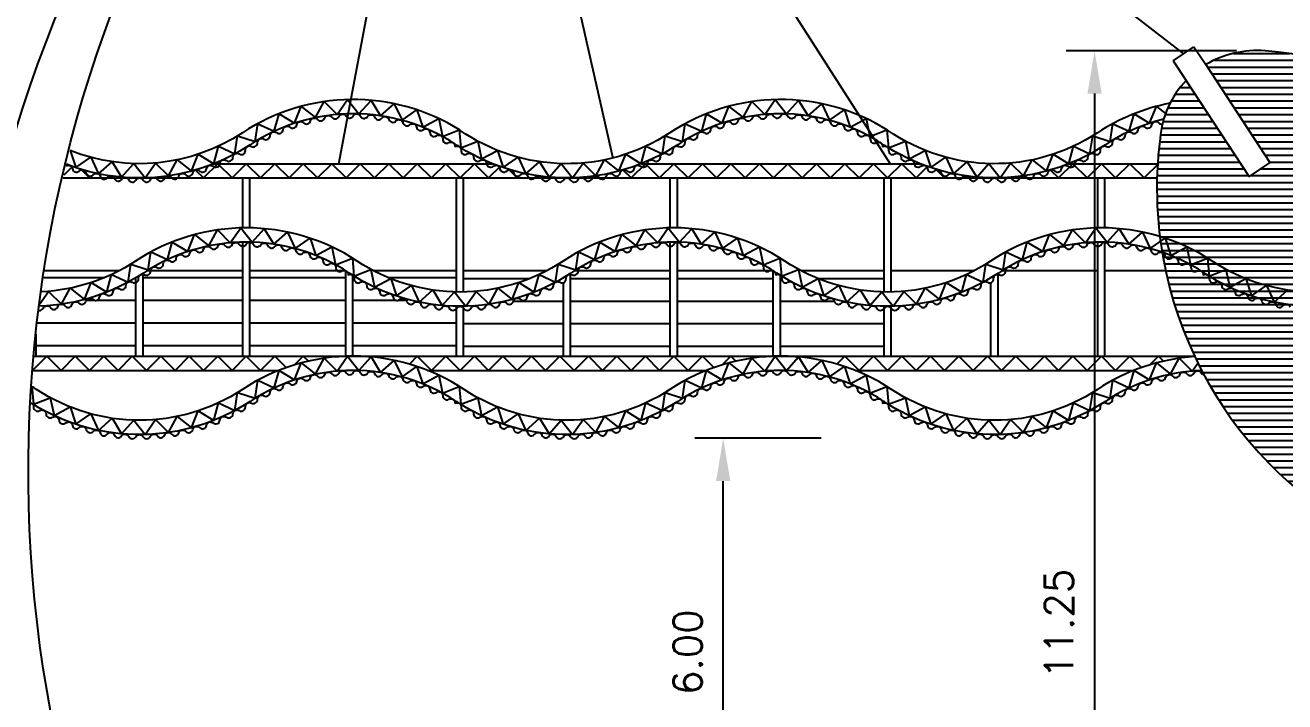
# Model space of a CAD drawing. Header units: millimetres. Extents: x 462 to 740, y -508 to -73.
# Drawn here: x 707.17 to 724.84, y -495.54 to -486.05 of the extents above; entities that cross this region are included whole.
import ezdxf

# ---------------------------------------------------------------- set-up
doc = ezdxf.new("R2010")
doc.units = ezdxf.units.MM
doc.header["$LTSCALE"] = 0.1
doc.header["$PDMODE"] = 3
doc.header["$PDSIZE"] = 0.005
for name, color, linetype in [('azul-claro', 130, 'Continuous'), ('COTAS', 6, 'Continuous'), ('nivel', 1, 'Continuous'), ('ondas-claras', 130, 'Continuous'), ('ondas-escuras', 160, 'Continuous'), ('Parede alta', 5, 'Continuous')]:
    doc.layers.add(name, color=color, linetype=linetype)
doc.styles.add('RO-00', font='romans.shx')
doc.dimstyles.new('COTAS-300', dxfattribs={"dimscale": 0, "dimtxt": 0.4, "dimasz": 0.6, "dimexe": 0.4, "dimexo": 0.4, "dimgap": 0.3, "dimtad": 1, "dimzin": 1, "dimdsep": 46, "dimtxsty": 'RO-00', "dimcen": 2.5, "dimclrd": 6, "dimclre": 6, "dimclrt": 2, "dimadec": 0, "dimazin": 0, "dimtfac": 1, "dimtmove": 2, "dimatfit": 2, "dimfxl": 1, "dimtolj": 1, "dimtzin": 0, "dimarcsym": 0})

# ---------------------------------------------------------------- blocks, each defined once
blk = doc.blocks.new('*D74')
at = {"layer": 'COTAS', "color": 6, "lineweight": -2}
for p, q in [((718.337, -491.841), (716.563, -491.841)), ((716.963, -497.241), (716.963, -492.441)), ((718.337, -497.841), (716.563, -497.841))]:
    blk.add_line(p, q, dxfattribs=at)
at = {"layer": 'COTAS', "color": 6}
for points in [[(716.863, -492.441), (717.063, -492.441), (716.963, -491.841)], [(716.863, -497.241), (717.063, -497.241), (716.963, -497.841)]]:
    blk.add_solid(points, dxfattribs=at)
at = {"layer": 'Defpoints', "color": 0}
for p in [(716.963, -491.841), (718.737, -491.841), (718.737, -497.841)]:
    blk.add_point(p, dxfattribs=at)
at = {"layer": 'COTAS', "color": 2, "insert": (716.463, -494.841), "char_height": 0.4, "attachment_point": 5, "rotation": 90, "style": 'RO-00'}
blk.add_mtext('\\A1;6.00', dxfattribs=at)
blk = doc.blocks.new('*D75')
at = {"layer": 'COTAS', "color": 6, "lineweight": -2}
for p, q in [((712.725, -478.651), (704.466, -478.651)), ((704.866, -479.251), (704.866, -497.052)), ((710.609, -497.652), (704.466, -497.652))]:
    blk.add_line(p, q, dxfattribs=at)
at = {"layer": 'COTAS', "color": 6}
for points in [[(704.766, -479.251), (704.966, -479.251), (704.866, -478.651)], [(704.766, -497.052), (704.966, -497.052), (704.866, -497.652)]]:
    blk.add_solid(points, dxfattribs=at)
at = {"layer": 'Defpoints', "color": 0}
for p in [(713.125, -478.651), (704.866, -497.652), (711.009, -497.652)]:
    blk.add_point(p, dxfattribs=at)
at = {"layer": 'COTAS', "color": 2, "insert": (704.366, -485.736), "char_height": 0.4, "attachment_point": 5, "rotation": 90, "style": 'RO-00'}
blk.add_mtext('\\A1;19.00', dxfattribs=at)
blk = doc.blocks.new('*D77')
at = {"layer": 'COTAS', "color": 6, "lineweight": -2}
for p, q in [((724.167, -486.405), (721.775, -486.405)), ((722.175, -487.005), (722.175, -497.052)), ((724.167, -497.652), (721.775, -497.652))]:
    blk.add_line(p, q, dxfattribs=at)
at = {"layer": 'COTAS', "color": 6}
for points in [[(722.075, -487.005), (722.275, -487.005), (722.175, -486.405)], [(722.075, -497.052), (722.275, -497.052), (722.175, -497.652)]]:
    blk.add_solid(points, dxfattribs=at)
at = {"layer": 'Defpoints', "color": 0}
for p in [(724.567, -486.405), (722.175, -497.652), (724.567, -497.652)]:
    blk.add_point(p, dxfattribs=at)
at = {"layer": 'COTAS', "color": 2, "insert": (721.675, -494.442), "char_height": 0.4, "attachment_point": 5, "rotation": 90, "style": 'RO-00'}
blk.add_mtext('\\A1;11.25', dxfattribs=at)

msp = doc.modelspace()

# ---------------------------------------------------------------- hatches: boundary and pattern name
h = msp.add_hatch()
h.set_pattern_fill('LINE', color=256, scale=0.1, style=0)
h.paths.add_polyline_path([(708.72, -489.657, -0.237937), (708.669, -489.652, 0.268982), (708.611, -489.65), (708.611, -489.65, 0.268989), (708.581, -489.7, -0.610099), (708.49, -489.745, 0.268988), (708.433, -489.739), (708.433, -489.739, 0.268982), (708.399, -489.786, -0.6101), (708.305, -489.824, 0.268982), (708.248, -489.814), (708.248, -489.814, 0.268988), (708.211, -489.859, -0.610099), (708.115, -489.891, 0.268988), (708.058, -489.877), (708.058, -489.877, 0.268982), (708.018, -489.919, -0.6101), (707.92, -489.943, 0.268982), (707.865, -489.925), (707.865, -489.925, 0.268988), (707.822, -489.964, -0.610099), (707.722, -489.982, 0.268988), (707.668, -489.961), (707.668, -489.961, 0.268981), (707.623, -489.996, -0.6101), (707.522, -490.007, 0.268981), (707.47, -489.982), (707.47, -489.982, 0.268988), (707.422, -490.014, -0.337704), (707.361, -490.046, 0.004688), (707.32, -490.381), (707.32, -490.689), (708.72, -490.689)])
h.paths.add_polyline_path([(708.489, -489.489), (707.442, -489.489, 0.004174), (707.396, -489.786, 0.109139)])
h = msp.add_hatch()
h.set_pattern_fill('LINE', color=256, scale=0.1, style=0)
h.paths.add_polyline_path([(710.22, -489.489), (708.927, -489.489, 0.020521), (708.927, -489.493, -0.5853), (708.842, -489.547, 0.098516), (708.82, -489.541), (708.82, -490.689), (710.22, -490.689)])
h.paths.add_polyline_path([(711.665, -489.491, 0.024038), (711.66, -489.489), (711.624, -489.489, 0.049924), (711.614, -489.493, -0.312343), (711.548, -489.489), (710.32, -489.489), (710.32, -490.689), (711.665, -490.689)])
h.paths.add_polyline_path([(713.22, -490.018, 0.001448), (713.22, -490.018, -0.6101), (713.119, -490.014, 0.579938), (713.019, -490.007, -0.610099), (712.918, -489.996, 0.579938), (712.819, -489.982, -0.6101), (712.719, -489.964, 0.579938), (712.621, -489.943, -0.610099), (712.523, -489.919, 0.579938), (712.426, -489.891, -0.6101), (712.33, -489.859, 0.579938), (712.236, -489.824, -0.610099), (712.142, -489.786, 0.579938), (712.051, -489.745, -0.6101), (711.96, -489.7, 0.579938), (711.872, -489.652, -0.610099), (711.784, -489.601, 0.222137), (711.765, -489.555), (711.765, -490.689), (713.22, -490.689)])
h.paths.add_polyline_path([(713.22, -489.489), (712.052, -489.489, 0.116451), (713.22, -489.788)])
h = msp.add_hatch()
h.set_pattern_fill('LINE', color=256, scale=0.1, style=0)
h.set_pattern_definition([(0, (91.8689, 31.7374), (0, 0.3175), [])])
h.paths.add_polyline_path([(714.489, -489.489), (713.32, -489.489), (713.32, -489.788, 0.116451)])
h.paths.add_polyline_path([(714.72, -489.657, -0.237937), (714.669, -489.652, 0.268983), (714.611, -489.65), (714.611, -489.65, 0.268989), (714.581, -489.7, -0.610099), (714.49, -489.745, 0.268989), (714.433, -489.739), (714.433, -489.739, 0.268983), (714.399, -489.786, -0.6101), (714.305, -489.824, 0.268983), (714.248, -489.814), (714.248, -489.814, 0.268989), (714.211, -489.859, -0.610099), (714.115, -489.891, 0.26899), (714.058, -489.877), (714.058, -489.877, 0.268984), (714.018, -489.919, -0.6101), (713.92, -489.943, 0.579938), (713.822, -489.964, -0.610099), (713.722, -489.982, 0.579938), (713.623, -489.996, -0.6101), (713.522, -490.007, 0.579938), (713.422, -490.014, -0.610099), (713.321, -490.018, 0.001454), (713.32, -490.018), (713.32, -490.689), (714.72, -490.689)])
h.paths.add_polyline_path([(716.22, -489.489), (714.927, -489.489, 0.020521), (714.927, -489.493, -0.5853), (714.842, -489.547, 0.098516), (714.82, -489.541), (714.82, -490.689), (716.22, -490.689)])
h.paths.add_polyline_path([(717.665, -489.491, 0.024038), (717.66, -489.489), (717.624, -489.489, 0.049924), (717.614, -489.493, -0.312343), (717.548, -489.489), (716.32, -489.489), (716.32, -490.689), (717.665, -490.689)])
h.paths.add_polyline_path([(719.22, -490.018, 0.001448), (719.22, -490.018, -0.6101), (719.119, -490.014, 0.579938), (719.019, -490.007, -0.610099), (718.918, -489.996, 0.579938), (718.819, -489.982, -0.6101), (718.719, -489.964, 0.579938), (718.621, -489.943, -0.610099), (718.523, -489.919, 0.579938), (718.426, -489.891, -0.6101), (718.33, -489.859, 0.579938), (718.236, -489.824, -0.610099), (718.142, -489.786, 0.579938), (718.051, -489.745, -0.6101), (717.96, -489.7, 0.579938), (717.872, -489.652, -0.610099), (717.784, -489.601, 0.222137), (717.765, -489.555), (717.765, -490.689), (719.22, -490.689)])
h.paths.add_polyline_path([(719.22, -489.489), (718.052, -489.489, 0.116451), (719.22, -489.788)])
at = {"layer": 'nivel'}
h = msp.add_hatch(dxfattribs=at)
h.set_pattern_fill('LINE', color=256, scale=0.03, style=0)
edge = h.paths.add_edge_path()
edge.add_line((724.636, -487.971), (724.344, -488.167))
edge.add_line((724.344, -488.167), (723.459, -486.821))
edge.add_arc((724.425, -487.742), 1.335, 136.3489, 175.3386)
edge.add_arc((728.564, -488.334), 5.514, 172.6999, 192.3935)
edge.add_arc((728.564, -488.334), 5.514, 192.3935, 260.4639)
edge.add_arc((727.606, -494.036), 0.267, -4.4168, 80.4639, ccw=False)
edge.add_arc((730.652, -493.97), 2.781, 181.7898, 209.9554)
edge.add_arc((731.335, -495.931), 3.145, 106.6762, 169.514, ccw=False)
edge.add_arc((727.989, -496.231), 4.116, 53.5927, 72.1684)
edge.add_arc((729.315, -492.053), 0.267, 171.2566, 255.7848, ccw=False)
edge.add_arc((724.239, -491.273), 4.869, 351.2566, 376.5935)
edge.add_arc((724.214, -491.289), 4.897, 16.6963, 85.8716)
edge.add_arc((724.463, -487.838), 1.437, 85.863, 120.4763)
edge.add_line((723.734, -486.599), (724.636, -487.971))

# ---------------------------------------------------------------- linework, layer by layer
for p, q in [((707.831, -488.028), (707.71, -488.149)), ((707.948, -488.066), (708.07, -488.189)), ((709.558, -488.077), (709.67, -488.189)), ((709.87, -487.989), (709.67, -488.189)), ((709.814, -487.989), (713.27, -487.989)), ((709.87, -487.989), (710.07, -488.189)), ((710.27, -487.989), (710.07, -488.189)), ((710.27, -487.989), (710.47, -488.189)), ((710.67, -487.989), (710.47, -488.189)), ((710.67, -487.989), (710.87, -488.189)), ((711.07, -487.989), (710.87, -488.189)), ((711.07, -487.989), (711.27, -488.189)), ((711.47, -487.989), (711.27, -488.189)), ((711.47, -487.989), (711.67, -488.189)), ((711.87, -487.989), (711.67, -488.189)), ((711.87, -487.989), (712.07, -488.189)), ((712.27, -487.989), (712.07, -488.189)), ((712.27, -487.989), (712.47, -488.189)), ((712.67, -487.989), (712.47, -488.189)), ((712.67, -487.989), (712.87, -488.189)), ((713.07, -487.989), (712.87, -488.189)), ((713.07, -487.989), (713.27, -488.189)), ((713.27, -487.989), (713.726, -487.989)), ((713.47, -487.989), (713.27, -488.189)), ((713.47, -487.989), (713.67, -488.189)), ((713.831, -488.028), (713.67, -488.189)), ((713.948, -488.066), (714.07, -488.189)), ((715.558, -488.077), (715.67, -488.189)), ((715.87, -487.989), (715.67, -488.189)), ((715.814, -487.989), (719.27, -487.989)), ((715.87, -487.989), (716.07, -488.189)), ((716.27, -487.989), (716.07, -488.189)), ((716.27, -487.989), (716.47, -488.189)), ((716.67, -487.989), (716.47, -488.189)), ((716.67, -487.989), (716.87, -488.189)), ((717.07, -487.989), (716.87, -488.189)), ((717.07, -487.989), (717.27, -488.189)), ((717.47, -487.989), (717.27, -488.189)), ((717.47, -487.989), (717.67, -488.189)), ((717.87, -487.989), (717.67, -488.189)), ((717.87, -487.989), (718.07, -488.189)), ((718.27, -487.989), (718.07, -488.189)), ((718.27, -487.989), (718.47, -488.189)), ((718.67, -487.989), (718.47, -488.189)), ((718.67, -487.989), (718.87, -488.189)), ((719.07, -487.989), (718.87, -488.189)), ((719.07, -487.989), (719.27, -488.189)), ((719.27, -487.989), (719.726, -487.989)), ((719.47, -487.989), (719.27, -488.189)), ((719.47, -487.989), (719.67, -488.189)), ((719.831, -488.028), (719.67, -488.189)), ((719.948, -488.066), (720.07, -488.189)), ((721.558, -488.077), (721.67, -488.189)), ((721.87, -487.989), (721.67, -488.189)), ((721.814, -487.989), (723.06, -487.989)), ((721.87, -487.989), (722.07, -488.189)), ((722.27, -487.989), (722.07, -488.189)), ((722.27, -487.989), (722.47, -488.189)), ((722.67, -487.989), (722.47, -488.189)), ((722.67, -487.989), (722.87, -488.189)), ((723.07, -487.989), (722.87, -488.189)), ((707.701, -488.189), (713.27, -488.189)), ((710.22, -488.889), (710.22, -488.189)), ((710.32, -488.889), (710.32, -488.189)), ((713.22, -489.788), (713.22, -488.189)), ((713.27, -488.189), (719.27, -488.189)), ((713.32, -489.788), (713.32, -488.189)), ((716.22, -488.889), (716.22, -488.189)), ((716.32, -488.889), (716.32, -488.189)), ((719.22, -489.788), (719.22, -488.189)), ((719.27, -488.189), (723.051, -488.189)), ((719.32, -489.788), (719.32, -488.189)), ((722.22, -488.889), (722.22, -488.189)), ((722.32, -488.889), (722.32, -488.189)), ((710.22, -490.689), (710.22, -489.089)), ((710.32, -490.689), (710.32, -489.089)), ((716.22, -490.689), (716.22, -489.089)), ((716.32, -490.689), (716.32, -489.089)), ((722.22, -490.689), (722.22, -489.089)), ((722.32, -490.689), (722.32, -489.089)), ((707.442, -489.489), (708.489, -489.489)), ((708.878, -489.489), (710.22, -489.489)), ((710.32, -489.489), (711.663, -489.489)), ((711.665, -490.689), (711.665, -489.491)), ((712.052, -489.489), (713.22, -489.489)), ((713.32, -489.489), (714.489, -489.489)), ((714.878, -489.489), (716.22, -489.489)), ((716.32, -489.489), (717.663, -489.489)), ((717.665, -490.689), (717.665, -489.491)), ((718.052, -489.489), (719.22, -489.489)), ((719.32, -489.489), (720.489, -489.489)), ((720.878, -489.489), (722.22, -489.489)), ((722.32, -489.489), (723.171, -489.489)), ((708.72, -490.689), (708.72, -489.588)), ((708.82, -490.689), (708.82, -489.541)), ((711.765, -490.689), (711.765, -489.555)), ((714.72, -490.689), (714.72, -489.657)), ((714.82, -490.689), (714.82, -489.541)), ((717.765, -490.689), (717.765, -489.555)), ((720.72, -490.689), (720.72, -489.657)), ((720.82, -490.689), (720.82, -489.541)), ((713.22, -490.689), (713.22, -489.988)), ((713.32, -490.689), (713.32, -489.988)), ((719.22, -490.689), (719.22, -489.988)), ((719.32, -490.689), (719.32, -489.988)), ((707.32, -490.689), (707.32, -490.381)), ((707.47, -490.689), (707.27, -490.889)), ((707.289, -490.689), (713.27, -490.689)), ((707.47, -490.689), (707.67, -490.889)), ((707.87, -490.689), (707.67, -490.889)), ((707.87, -490.689), (708.07, -490.889)), ((708.27, -490.689), (708.07, -490.889)), ((708.27, -490.689), (708.47, -490.889)), ((708.67, -490.689), (708.47, -490.889)), ((708.67, -490.689), (708.87, -490.889)), ((709.07, -490.689), (708.87, -490.889)), ((709.07, -490.689), (709.27, -490.889)), ((709.47, -490.689), (709.27, -490.889)), ((709.47, -490.689), (709.67, -490.889)), ((709.87, -490.689), (709.67, -490.889)), ((709.87, -490.689), (710.07, -490.889)), ((710.27, -490.689), (710.07, -490.889)), ((710.27, -490.689), (710.47, -490.889)), ((710.67, -490.689), (710.47, -490.889)), ((710.67, -490.689), (710.831, -490.849)), ((711.07, -490.689), (710.948, -490.811)), ((711.07, -490.689), (711.141, -490.76)), ((712.67, -490.689), (712.558, -490.801)), ((712.67, -490.689), (712.87, -490.889)), ((713.07, -490.689), (712.87, -490.889)), ((713.07, -490.689), (713.27, -490.889)), ((713.27, -490.689), (719.27, -490.689)), ((713.47, -490.689), (713.27, -490.889)), ((713.47, -490.689), (713.67, -490.889)), ((713.87, -490.689), (713.67, -490.889)), ((713.87, -490.689), (714.07, -490.889)), ((714.27, -490.689), (714.07, -490.889)), ((714.27, -490.689), (714.47, -490.889)), ((714.67, -490.689), (714.47, -490.889)), ((714.67, -490.689), (714.87, -490.889)), ((715.07, -490.689), (714.87, -490.889)), ((715.07, -490.689), (715.27, -490.889)), ((715.47, -490.689), (715.27, -490.889)), ((715.47, -490.689), (715.67, -490.889)), ((715.87, -490.689), (715.67, -490.889)), ((715.87, -490.689), (716.07, -490.889)), ((716.27, -490.689), (716.07, -490.889)), ((716.27, -490.689), (716.47, -490.889)), ((716.67, -490.689), (716.47, -490.889)), ((716.67, -490.689), (716.831, -490.849)), ((717.07, -490.689), (716.948, -490.811)), ((717.07, -490.689), (717.141, -490.76)), ((718.67, -490.689), (718.558, -490.801)), ((718.67, -490.689), (718.87, -490.889)), ((719.07, -490.689), (718.87, -490.889)), ((719.07, -490.689), (719.27, -490.889)), ((719.27, -490.689), (723.577, -490.689)), ((719.47, -490.689), (719.27, -490.889)), ((719.47, -490.689), (719.67, -490.889)), ((719.87, -490.689), (719.67, -490.889)), ((719.87, -490.689), (720.07, -490.889)), ((720.27, -490.689), (720.07, -490.889)), ((720.27, -490.689), (720.47, -490.889)), ((720.67, -490.689), (720.47, -490.889)), ((720.67, -490.689), (720.87, -490.889)), ((721.07, -490.689), (720.87, -490.889)), ((721.07, -490.689), (721.27, -490.889)), ((721.47, -490.689), (721.27, -490.889)), ((721.47, -490.689), (721.67, -490.889)), ((721.87, -490.689), (721.67, -490.889)), ((721.87, -490.689), (722.07, -490.889)), ((722.27, -490.689), (722.07, -490.889)), ((722.27, -490.689), (722.47, -490.889)), ((722.67, -490.689), (722.47, -490.889)), ((722.67, -490.689), (722.831, -490.849)), ((723.07, -490.689), (722.948, -490.811)), ((723.07, -490.689), (723.141, -490.76)), ((707.27, -490.889), (710.726, -490.889)), ((712.814, -490.889), (713.27, -490.889)), ((713.27, -490.889), (716.726, -490.889)), ((718.814, -490.889), (719.27, -490.889)), ((719.27, -490.889), (722.726, -490.889))]:
    msp.add_line(p, q)
at = {"layer": 'azul-claro'}
for points in [[(713.27, -487.518, 0.293057), (710.215, -487.555, -0.244796), (707.797, -487.803, -0.244796)], [(719.27, -487.518, 0.293057), (716.215, -487.555, -0.307403), (713.259, -487.513, -0.292457)], [(723.233, -487.141, 0.097965), (722.215, -487.555, -0.306916), (719.27, -487.518)], [(707.742, -488.02, -0.541325), (707.83, -488.059, 0.603737), (707.926, -488.091, -0.586073), (708.023, -488.119, 0.603753), (708.121, -488.144, -0.586073), (708.219, -488.165, 0.603737), (708.318, -488.183, -0.586073), (708.418, -488.197, 0.603753), (708.519, -488.208, -0.586073), (708.619, -488.215, 0.603737), (708.72, -488.218, -0.586073), (708.821, -488.218, 0.603753), (708.922, -488.215, -0.586073), (709.022, -488.208, 0.603737), (709.123, -488.197, -0.586073), (709.222, -488.183, 0.603753), (709.322, -488.165, -0.586073), (709.42, -488.144, 0.603737), (709.518, -488.119, -0.586073), (709.615, -488.091, 0.603753), (709.711, -488.059, -0.586073), (709.805, -488.025, 0.603737), (709.899, -487.986, -0.586073), (709.991, -487.945, 0.603753), (710.081, -487.9, -0.586073), (710.17, -487.852, 0.603737), (710.257, -487.801, -0.586073), (710.342, -487.747, 0.5853), (710.427, -487.693, -0.604731), (710.515, -487.643, 0.5853), (710.604, -487.596, -0.604731), (710.695, -487.552, 0.5853), (710.787, -487.512, -0.604731), (710.881, -487.476, 0.5853), (710.977, -487.443, -0.604731), (711.073, -487.414, 0.5853), (711.171, -487.389, -0.604731), (711.269, -487.368, 0.5853), (711.369, -487.35, -0.604731), (711.469, -487.336, 0.5853), (711.569, -487.327, -0.604731), (711.67, -487.321, 0.5853), (711.77, -487.319, -0.604731), (711.871, -487.321, 0.5853), (711.972, -487.327, -0.604731), (712.072, -487.336, 0.5853), (712.172, -487.35, -0.604731), (712.272, -487.368, 0.5853), (712.37, -487.389, -0.604731), (712.468, -487.414, 0.5853), (712.564, -487.443, -0.604731), (712.66, -487.476, 0.5853), (712.754, -487.512, -0.604731), (712.846, -487.552, 0.5853), (712.937, -487.596, -0.604731), (713.026, -487.643, 0.5853), (713.114, -487.693, -0.604731), (713.199, -487.747, -0.354582), (713.27, -487.761)], [(713.27, -487.758, -0.005791), (713.215, -487.722, 0.3), (710.326, -487.722, -0.242978), (707.748, -487.997, -0.242978)], [(713.27, -487.761, -0.191661), (713.284, -487.801, 0.603753), (713.371, -487.852, -0.586073), (713.46, -487.9, 0.603737), (713.55, -487.945, -0.586073), (713.642, -487.986, 0.603753), (713.736, -488.025, -0.586073), (713.83, -488.059, 0.603737), (713.926, -488.091, -0.586073), (714.023, -488.119, 0.603753), (714.121, -488.144, -0.586073), (714.219, -488.165, 0.603737), (714.318, -488.183, -0.586073), (714.418, -488.197, 0.603753), (714.519, -488.208, -0.586073), (714.619, -488.215, 0.603737), (714.72, -488.218, -0.586073), (714.821, -488.218, 0.603753), (714.922, -488.215, -0.586073), (715.022, -488.208, 0.603737), (715.123, -488.197, -0.586073), (715.222, -488.183, 0.603753), (715.322, -488.165, -0.586073), (715.42, -488.144, 0.603737), (715.518, -488.119, -0.586073), (715.615, -488.091, 0.603753), (715.711, -488.059, -0.586073), (715.805, -488.025, 0.603737), (715.899, -487.986, -0.586073), (715.991, -487.945, 0.603753), (716.081, -487.9, -0.586073), (716.17, -487.852, 0.603737), (716.257, -487.801, -0.586073), (716.342, -487.747, 0.5853), (716.427, -487.693, -0.604731), (716.515, -487.643, 0.5853), (716.604, -487.596, -0.604731), (716.695, -487.552, 0.5853), (716.787, -487.512, -0.604731), (716.881, -487.476, 0.5853), (716.977, -487.443, -0.604731), (717.073, -487.414, 0.5853), (717.171, -487.389, -0.604731), (717.269, -487.368, 0.5853), (717.369, -487.35, -0.604731), (717.469, -487.336, 0.5853), (717.569, -487.327, -0.604731), (717.67, -487.321, 0.5853), (717.77, -487.319, -0.604731), (717.871, -487.321, 0.5853), (717.972, -487.327, -0.604731), (718.072, -487.336, 0.5853), (718.172, -487.35, -0.604731), (718.272, -487.368, 0.5853), (718.37, -487.389, -0.604731), (718.468, -487.414, 0.5853), (718.564, -487.443, -0.604731), (718.66, -487.476, 0.5853), (718.754, -487.512, -0.604731), (718.846, -487.552, 0.5853), (718.937, -487.596, -0.604731), (719.026, -487.643, 0.5853), (719.114, -487.693, -0.604731), (719.199, -487.747, -0.354582), (719.27, -487.761, -0.354582)], [(719.27, -487.761, -0.191661), (719.284, -487.801, 0.603753), (719.371, -487.852, -0.586073), (719.46, -487.9, 0.603737), (719.55, -487.945, -0.586073), (719.642, -487.986, 0.603753), (719.736, -488.025, -0.586073), (719.83, -488.059, 0.603737), (719.926, -488.091, -0.586073), (720.023, -488.119, 0.603753), (720.121, -488.144, -0.586073), (720.219, -488.165, 0.603737), (720.318, -488.183, -0.586073), (720.418, -488.197, 0.603753), (720.519, -488.208, -0.586073), (720.619, -488.215, 0.603737), (720.72, -488.218, -0.586073), (720.821, -488.218, 0.603753), (720.922, -488.215, -0.586073), (721.022, -488.208, 0.603737), (721.123, -488.197, -0.586073), (721.222, -488.183, 0.603753), (721.322, -488.165, -0.586073), (721.42, -488.144, 0.603737), (721.518, -488.119, -0.586073), (721.615, -488.091, 0.603753), (721.711, -488.059, -0.586073), (721.805, -488.025, 0.603737), (721.899, -487.986, -0.586073), (721.991, -487.945, 0.603753), (722.081, -487.9, -0.586073), (722.17, -487.852, 0.603737), (722.257, -487.801, -0.586073), (722.342, -487.747, 0.5853), (722.427, -487.693, -0.604731), (722.515, -487.643, 0.5853), (722.604, -487.596, -0.604731), (722.695, -487.552, 0.5853), (722.787, -487.512, -0.604731), (722.881, -487.476, 0.5853), (722.977, -487.443, -0.604731), (723.073, -487.414, 0.256065), (723.126, -487.431, 0.256065)]]:
    msp.add_lwpolyline(points, format="xyb", dxfattribs=at)
for points in [[(707.797, -487.804), (707.876, -488.043), (708.086, -487.898), (708.194, -488.129), (708.386, -487.96), (708.52, -488.178), (708.69, -487.987), (708.849, -488.188), (708.996, -487.979), (709.177, -488.159), (709.299, -487.935), (709.499, -488.093), (709.594, -487.856), (709.812, -487.99), (709.879, -487.743), (710.11, -487.851), (710.148, -487.598), (710.393, -487.679), (710.431, -487.427), (710.662, -487.534), (710.729, -487.288), (710.947, -487.421), (711.042, -487.184), (711.242, -487.342), (711.364, -487.118), (711.545, -487.298), (711.692, -487.09), (711.851, -487.29), (712.021, -487.1), (712.155, -487.317), (712.347, -487.148), (712.455, -487.379), (712.664, -487.234), (712.745, -487.476), (712.97, -487.356), (713.022, -487.606), (713.259, -487.513), (713.281, -487.764)], [(713.281, -487.764), (713.519, -487.671), (713.571, -487.921), (713.796, -487.801), (713.876, -488.043), (714.086, -487.898), (714.194, -488.129), (714.386, -487.96), (714.52, -488.178), (714.69, -487.987), (714.849, -488.188), (714.996, -487.979), (715.177, -488.159), (715.299, -487.935), (715.499, -488.093), (715.594, -487.856), (715.812, -487.99), (715.879, -487.743), (716.11, -487.851), (716.148, -487.598), (716.393, -487.679), (716.431, -487.427), (716.662, -487.534), (716.729, -487.288), (716.947, -487.421), (717.042, -487.184), (717.242, -487.342), (717.364, -487.118), (717.545, -487.298), (717.692, -487.09), (717.851, -487.29), (718.021, -487.1), (718.155, -487.317), (718.347, -487.148), (718.455, -487.379), (718.664, -487.234), (718.745, -487.476), (718.97, -487.356), (719.022, -487.606), (719.259, -487.513), (719.281, -487.764)], [(719.281, -487.764), (719.519, -487.671), (719.571, -487.921), (719.796, -487.801), (719.876, -488.043), (720.086, -487.898), (720.194, -488.129), (720.386, -487.96), (720.52, -488.178), (720.69, -487.987), (720.849, -488.188), (720.996, -487.979), (721.177, -488.159), (721.299, -487.935), (721.499, -488.093), (721.594, -487.856), (721.812, -487.99), (721.879, -487.743), (722.11, -487.851), (722.148, -487.598), (722.393, -487.679), (722.431, -487.427), (722.662, -487.534), (722.729, -487.288), (722.947, -487.421), (723.042, -487.184), (723.17, -487.285)]]:
    msp.add_lwpolyline(points, dxfattribs=at)
at = {"layer": 'nivel'}
for p, q in [((711.568, -487.989), (713.325, -478.651)), ((713.325, -478.651), (719.305, -487.989)), ((713.325, -478.651), (715.414, -487.909))]:
    msp.add_line(p, q, dxfattribs=at)
at = {"layer": 'ondas-claras'}
for points in [[(719.269, -487.758, -0.005791), (719.213, -487.722, 0.3), (716.324, -487.722, -0.293699), (713.269, -487.758)], [(723.144, -487.365, 0.085688), (722.326, -487.722, -0.293699), (719.27, -487.758)], [(713.326, -491.155, 0.3), (710.215, -491.155, -0.3), (707.326, -491.155)], [(719.326, -491.155, 0.3), (716.215, -491.155, -0.3), (713.326, -491.155)], [(723.58, -490.695, 0.129579), (722.215, -491.155, -0.3), (719.326, -491.155)], [(713.27, -491.358, -0.005791), (713.215, -491.322, 0.3), (710.326, -491.322, -0.293699), (707.27, -491.358)], [(707.27, -491.361, -0.191661), (707.284, -491.401, 0.603753), (707.371, -491.452, -0.586073), (707.46, -491.5, 0.603737), (707.55, -491.545, -0.586073), (707.642, -491.586, 0.603753), (707.736, -491.625, -0.586073), (707.83, -491.659, 0.603737), (707.926, -491.691, -0.586073), (708.023, -491.719, 0.603753), (708.121, -491.744, -0.586073), (708.219, -491.765, 0.603737), (708.318, -491.783, -0.586073), (708.418, -491.797, 0.603753), (708.519, -491.808, -0.586073), (708.619, -491.815, 0.603737), (708.72, -491.818, -0.586073), (708.821, -491.818, 0.603753), (708.922, -491.815, -0.586073), (709.022, -491.808, 0.603737), (709.123, -491.797, -0.586073), (709.222, -491.783, 0.603753), (709.322, -491.765, -0.586073), (709.42, -491.744, 0.603737), (709.518, -491.719, -0.586073), (709.615, -491.691, 0.603753), (709.711, -491.659, -0.586073), (709.805, -491.625, 0.603737), (709.899, -491.586, -0.586073), (709.991, -491.545, 0.603753), (710.081, -491.5, -0.586073), (710.17, -491.452, 0.603737), (710.257, -491.401, -0.586073), (710.342, -491.347, 0.5853), (710.427, -491.293, -0.604731), (710.515, -491.243, 0.5853), (710.604, -491.196, -0.604731), (710.695, -491.152, 0.5853), (710.787, -491.112, -0.604731), (710.881, -491.076, 0.5853), (710.977, -491.043, -0.604731), (711.073, -491.014, 0.5853), (711.171, -490.989, -0.604731), (711.269, -490.968, 0.5853), (711.369, -490.95, -0.604731), (711.469, -490.936, 0.5853), (711.569, -490.927, -0.604731), (711.67, -490.921, 0.5853), (711.77, -490.919, -0.604731), (711.871, -490.921, 0.5853), (711.972, -490.927, -0.604731), (712.072, -490.936, 0.5853), (712.172, -490.95, -0.604731), (712.272, -490.968, 0.5853), (712.37, -490.989, -0.604731), (712.468, -491.014, 0.5853), (712.564, -491.043, -0.604731), (712.66, -491.076, 0.5853), (712.754, -491.112, -0.604731), (712.846, -491.152, 0.5853), (712.937, -491.196, -0.604731), (713.026, -491.243, 0.5853), (713.114, -491.293, -0.604731), (713.199, -491.347, -0.354582), (713.27, -491.361, -0.354582)], [(719.27, -491.358, -0.005791), (719.215, -491.322, 0.3), (716.326, -491.322, -0.293699), (713.27, -491.358)], [(713.27, -491.361, -0.191661), (713.284, -491.401, 0.603753), (713.371, -491.452, -0.586073), (713.46, -491.5, 0.603737), (713.55, -491.545, -0.586073), (713.642, -491.586, 0.603753), (713.736, -491.625, -0.586073), (713.83, -491.659, 0.603737), (713.926, -491.691, -0.586073), (714.023, -491.719, 0.603753), (714.121, -491.744, -0.586073), (714.219, -491.765, 0.603737), (714.318, -491.783, -0.586073), (714.418, -491.797, 0.603753), (714.519, -491.808, -0.586073), (714.619, -491.815, 0.603737), (714.72, -491.818, -0.586073), (714.821, -491.818, 0.603753), (714.922, -491.815, -0.586073), (715.022, -491.808, 0.603737), (715.123, -491.797, -0.586073), (715.222, -491.783, 0.603753), (715.322, -491.765, -0.586073), (715.42, -491.744, 0.603737), (715.518, -491.719, -0.586073), (715.615, -491.691, 0.603753), (715.711, -491.659, -0.586073), (715.805, -491.625, 0.603737), (715.899, -491.586, -0.586073), (715.991, -491.545, 0.603753), (716.081, -491.5, -0.586073), (716.17, -491.452, 0.603737), (716.257, -491.401, -0.586073), (716.342, -491.347, 0.5853), (716.427, -491.293, -0.604731), (716.515, -491.243, 0.5853), (716.604, -491.196, -0.604731), (716.695, -491.152, 0.5853), (716.787, -491.112, -0.604731), (716.881, -491.076, 0.5853), (716.977, -491.043, -0.604731), (717.073, -491.014, 0.5853), (717.171, -490.989, -0.604731), (717.269, -490.968, 0.5853), (717.369, -490.95, -0.604731), (717.469, -490.936, 0.5853), (717.569, -490.927, -0.604731), (717.67, -490.921, 0.5853), (717.77, -490.919, -0.604731), (717.871, -490.921, 0.5853), (717.972, -490.927, -0.604731), (718.072, -490.936, 0.5853), (718.172, -490.95, -0.604731), (718.272, -490.968, 0.5853), (718.37, -490.989, -0.604731), (718.468, -491.014, 0.5853), (718.564, -491.043, -0.604731), (718.66, -491.076, 0.5853), (718.754, -491.112, -0.604731), (718.846, -491.152, 0.5853), (718.937, -491.196, -0.604731), (719.026, -491.243, 0.5853), (719.114, -491.293, -0.604731), (719.199, -491.347, -0.354582), (719.27, -491.361, -0.354582)], [(723.677, -490.89, 0.13771), (722.326, -491.322, -0.293699), (719.27, -491.358)], [(719.27, -491.361, -0.191661), (719.284, -491.401, 0.603753), (719.371, -491.452, -0.586073), (719.46, -491.5, 0.603737), (719.55, -491.545, -0.586073), (719.642, -491.586, 0.603753), (719.736, -491.625, -0.586073), (719.83, -491.659, 0.603737), (719.926, -491.691, -0.586073), (720.023, -491.719, 0.603753), (720.121, -491.744, -0.586073), (720.219, -491.765, 0.603737), (720.318, -491.783, -0.586073), (720.418, -491.797, 0.603753), (720.519, -491.808, -0.586073), (720.619, -491.815, 0.603737), (720.72, -491.818, -0.586073), (720.821, -491.818, 0.603753), (720.922, -491.815, -0.586073), (721.022, -491.808, 0.603737), (721.123, -491.797, -0.586073), (721.222, -491.783, 0.603753), (721.322, -491.765, -0.586073), (721.42, -491.744, 0.603737), (721.518, -491.719, -0.586073), (721.615, -491.691, 0.603753), (721.711, -491.659, -0.586073), (721.805, -491.625, 0.603737), (721.899, -491.586, -0.586073), (721.991, -491.545, 0.603753), (722.081, -491.5, -0.586073), (722.17, -491.452, 0.603737), (722.257, -491.401, -0.586073), (722.342, -491.347, 0.5853), (722.427, -491.293, -0.604731), (722.515, -491.243, 0.5853), (722.604, -491.196, -0.604731), (722.695, -491.152, 0.5853), (722.787, -491.112, -0.604731), (722.881, -491.076, 0.5853), (722.977, -491.043, -0.604731), (723.073, -491.014, 0.5853), (723.171, -490.989, -0.604731), (723.269, -490.968, 0.5853), (723.369, -490.95, -0.604731), (723.469, -490.936, 0.5853), (723.569, -490.927, -0.604731), (723.67, -490.921, 0.212285), (723.708, -490.948, 0.212285)], [(707.326, -491.155, 0.007403), (707.255, -491.11, 0.007403)], [(707.24, -491.342, -0.156755), (707.27, -491.361)], [(707.27, -491.358, -0.003128), (707.241, -491.339, -0.003128)]]:
    msp.add_lwpolyline(points, format="xyb", dxfattribs=at)
for points in [[(707.281, -491.364), (707.519, -491.271), (707.571, -491.521), (707.796, -491.401), (707.876, -491.643), (708.086, -491.498), (708.194, -491.729), (708.386, -491.56), (708.52, -491.778), (708.69, -491.587), (708.849, -491.788), (708.996, -491.579), (709.177, -491.759), (709.299, -491.535), (709.499, -491.693), (709.594, -491.456), (709.812, -491.59), (709.879, -491.343), (710.11, -491.451), (710.148, -491.198), (710.393, -491.279), (710.431, -491.027), (710.662, -491.134), (710.729, -490.888), (710.947, -491.021), (711.042, -490.784), (711.242, -490.942), (711.364, -490.718), (711.545, -490.898), (711.692, -490.69), (711.851, -490.89), (712.021, -490.7), (712.155, -490.917), (712.347, -490.748), (712.455, -490.979), (712.664, -490.834), (712.745, -491.076), (712.97, -490.956), (713.022, -491.206), (713.259, -491.113), (713.281, -491.364)], [(713.281, -491.364), (713.519, -491.271), (713.571, -491.521), (713.796, -491.401), (713.876, -491.643), (714.086, -491.498), (714.194, -491.729), (714.386, -491.56), (714.52, -491.778), (714.69, -491.587), (714.849, -491.788), (714.996, -491.579), (715.177, -491.759), (715.299, -491.535), (715.499, -491.693), (715.594, -491.456), (715.812, -491.59), (715.879, -491.343), (716.11, -491.451), (716.148, -491.198), (716.393, -491.279), (716.431, -491.027), (716.662, -491.134), (716.729, -490.888), (716.947, -491.021), (717.042, -490.784), (717.242, -490.942), (717.364, -490.718), (717.545, -490.898), (717.692, -490.69), (717.851, -490.89), (718.021, -490.7), (718.155, -490.917), (718.347, -490.748), (718.455, -490.979), (718.664, -490.834), (718.745, -491.076), (718.97, -490.956), (719.022, -491.206), (719.259, -491.113), (719.281, -491.364)], [(719.281, -491.364), (719.519, -491.271), (719.571, -491.521), (719.796, -491.401), (719.876, -491.643), (720.086, -491.498), (720.194, -491.729), (720.386, -491.56), (720.52, -491.778), (720.69, -491.587), (720.849, -491.788), (720.996, -491.579), (721.177, -491.759), (721.299, -491.535), (721.499, -491.693), (721.594, -491.456), (721.812, -491.59), (721.879, -491.343), (722.11, -491.451), (722.148, -491.198), (722.393, -491.279), (722.431, -491.027), (722.662, -491.134), (722.729, -490.888), (722.947, -491.021), (723.042, -490.784), (723.242, -490.942), (723.364, -490.718), (723.545, -490.898), (723.624, -490.786)], [(707.255, -491.115), (707.259, -491.113), (707.281, -491.364)]]:
    msp.add_lwpolyline(points, dxfattribs=at)
at = {"layer": 'ondas-escuras'}
for points in [[(707.373, -489.954), (707.496, -489.779), (707.677, -489.959), (707.799, -489.735), (707.999, -489.893), (708.094, -489.656), (708.312, -489.79), (708.379, -489.543), (708.61, -489.651), (708.648, -489.398), (708.893, -489.479), (708.931, -489.227), (709.162, -489.334), (709.229, -489.088), (709.447, -489.221), (709.542, -488.984), (709.742, -489.142), (709.864, -488.918), (710.045, -489.098), (710.192, -488.89), (710.351, -489.09), (710.521, -488.9), (710.655, -489.117), (710.847, -488.948), (710.955, -489.179), (711.164, -489.034), (711.245, -489.276), (711.47, -489.156), (711.522, -489.406), (711.759, -489.313), (711.781, -489.564), (712.019, -489.471), (712.071, -489.721), (712.296, -489.601), (712.376, -489.843), (712.586, -489.698), (712.694, -489.929), (712.886, -489.76), (713.02, -489.978), (713.19, -489.787), (713.27, -489.889)], [(713.27, -489.889), (713.349, -489.988), (713.496, -489.779), (713.677, -489.959), (713.799, -489.735), (713.999, -489.893), (714.094, -489.656), (714.312, -489.79), (714.379, -489.543), (714.61, -489.651), (714.648, -489.398), (714.893, -489.479), (714.931, -489.227), (715.162, -489.334), (715.229, -489.088), (715.447, -489.221), (715.542, -488.984), (715.742, -489.142), (715.864, -488.918), (716.045, -489.098), (716.192, -488.89), (716.351, -489.09), (716.521, -488.9), (716.655, -489.117), (716.847, -488.948), (716.955, -489.179), (717.164, -489.034), (717.245, -489.276), (717.47, -489.156), (717.522, -489.406), (717.759, -489.313), (717.781, -489.564), (718.019, -489.471), (718.071, -489.721), (718.296, -489.601), (718.376, -489.843), (718.586, -489.698), (718.694, -489.929), (718.886, -489.76), (719.02, -489.978), (719.19, -489.787), (719.27, -489.889)], [(719.27, -489.889), (719.349, -489.988), (719.496, -489.779), (719.677, -489.959), (719.799, -489.735), (719.999, -489.893), (720.094, -489.656), (720.312, -489.79), (720.379, -489.543), (720.61, -489.651), (720.648, -489.398), (720.893, -489.479), (720.931, -489.227), (721.162, -489.334), (721.229, -489.088), (721.447, -489.221), (721.542, -488.984), (721.742, -489.142), (721.864, -488.918), (722.045, -489.098), (722.192, -488.89), (722.351, -489.09), (722.521, -488.9), (722.655, -489.117), (722.847, -488.948), (722.955, -489.179), (723.164, -489.034), (723.245, -489.276), (723.47, -489.156), (723.522, -489.406), (723.759, -489.313), (723.781, -489.564), (724.019, -489.471), (724.071, -489.721), (724.296, -489.601), (724.376, -489.843), (724.586, -489.698), (724.694, -489.929), (724.886, -489.76)]]:
    msp.add_lwpolyline(points, dxfattribs=at)
for points in [[(713.27, -489.789, -0.146769), (711.826, -489.355, 0.3), (708.715, -489.355, -0.134549), (707.396, -489.786, -0.134549)], [(719.27, -489.789, -0.146769), (717.826, -489.355, 0.3), (714.715, -489.355, -0.146769), (713.27, -489.789)], [(725.27, -489.789, -0.146769), (723.826, -489.355, 0.3), (720.715, -489.355, -0.146769), (719.27, -489.789)], [(707.361, -490.046, 0.335123), (707.422, -490.015, -0.586073), (707.522, -490.008, 0.603737), (707.623, -489.997, -0.586073), (707.722, -489.983, 0.603753), (707.822, -489.965, -0.586073), (707.92, -489.944, 0.603737), (708.018, -489.919, -0.586073), (708.115, -489.891, 0.603753), (708.211, -489.859, -0.586073), (708.305, -489.825, 0.603737), (708.399, -489.786, -0.586073), (708.491, -489.745, 0.603753), (708.581, -489.7, -0.586073), (708.67, -489.652, 0.603737), (708.757, -489.601, -0.586073), (708.842, -489.547, 0.5853), (708.927, -489.493, -0.604731), (709.015, -489.443, 0.5853), (709.104, -489.396, -0.604731), (709.195, -489.352, 0.5853), (709.287, -489.312, -0.604731), (709.381, -489.276, 0.5853), (709.477, -489.243, -0.604731), (709.573, -489.214, 0.5853), (709.671, -489.189, -0.604731), (709.769, -489.168, 0.5853), (709.869, -489.15, -0.604731), (709.969, -489.136, 0.5853), (710.069, -489.127, -0.604731), (710.17, -489.121, 0.5853), (710.27, -489.119, -0.604731), (710.371, -489.121, 0.5853), (710.472, -489.127, -0.604731), (710.572, -489.136, 0.5853), (710.672, -489.15, -0.604731), (710.772, -489.168, 0.5853), (710.87, -489.189, -0.604731), (710.968, -489.214, 0.5853), (711.064, -489.243, -0.604731), (711.16, -489.276, 0.5853), (711.254, -489.312, -0.604731), (711.346, -489.352, 0.5853), (711.437, -489.396, -0.604731), (711.526, -489.443, 0.5853), (711.614, -489.493, -0.604731), (711.699, -489.547, -0.586073), (711.784, -489.601, 0.603753), (711.871, -489.652, -0.586073), (711.96, -489.7, 0.603737), (712.05, -489.745, -0.586073), (712.142, -489.786, 0.603753), (712.236, -489.825, -0.586073), (712.33, -489.859, 0.603737), (712.426, -489.891, -0.586073), (712.523, -489.919, 0.603753), (712.621, -489.944, -0.586073), (712.719, -489.965, 0.603737), (712.818, -489.983, -0.586073), (712.918, -489.997, 0.603753), (713.019, -490.008, -0.586073), (713.119, -490.015, 0.603737), (713.22, -490.018, -0.271445), (713.27, -489.989)], [(713.27, -489.989, -0.146769), (711.715, -489.522, 0.3), (708.826, -489.522, -0.137929), (707.368, -489.987, -0.137929)], [(719.27, -489.989, -0.146769), (717.715, -489.522, 0.3), (714.826, -489.522, -0.146769), (713.27, -489.989)], [(713.27, -489.989, -0.271445), (713.321, -490.018, 0.603753), (713.422, -490.015, -0.586073), (713.522, -490.008, 0.603737), (713.623, -489.997, -0.586073), (713.722, -489.983, 0.603753), (713.822, -489.965, -0.586073), (713.92, -489.944, 0.603737), (714.018, -489.919, -0.586073), (714.115, -489.891, 0.603753), (714.211, -489.859, -0.586073), (714.305, -489.825, 0.603737), (714.399, -489.786, -0.586073), (714.491, -489.745, 0.603753), (714.581, -489.7, -0.586073), (714.67, -489.652, 0.603737), (714.757, -489.601, -0.586073), (714.842, -489.547, 0.5853), (714.927, -489.493, -0.604731), (715.015, -489.443, 0.5853), (715.104, -489.396, -0.604731), (715.195, -489.352, 0.5853), (715.287, -489.312, -0.604731), (715.381, -489.276, 0.5853), (715.477, -489.243, -0.604731), (715.573, -489.214, 0.5853), (715.671, -489.189, -0.604731), (715.769, -489.168, 0.5853), (715.869, -489.15, -0.604731), (715.969, -489.136, 0.5853), (716.069, -489.127, -0.604731), (716.17, -489.121, 0.5853), (716.27, -489.119, -0.604731), (716.371, -489.121, 0.5853), (716.472, -489.127, -0.604731), (716.572, -489.136, 0.5853), (716.672, -489.15, -0.604731), (716.772, -489.168, 0.5853), (716.87, -489.189, -0.604731), (716.968, -489.214, 0.5853), (717.064, -489.243, -0.604731), (717.16, -489.276, 0.5853), (717.254, -489.312, -0.604731), (717.346, -489.352, 0.5853), (717.437, -489.396, -0.604731), (717.526, -489.443, 0.5853), (717.614, -489.493, -0.604731), (717.699, -489.547, -0.586073), (717.784, -489.601, 0.603753), (717.871, -489.652, -0.586073), (717.96, -489.7, 0.603737), (718.05, -489.745, -0.586073), (718.142, -489.786, 0.603753), (718.236, -489.825, -0.586073), (718.33, -489.859, 0.603737), (718.426, -489.891, -0.586073), (718.523, -489.919, 0.603753), (718.621, -489.944, -0.586073), (718.719, -489.965, 0.603737), (718.818, -489.983, -0.586073), (718.918, -489.997, 0.603753), (719.019, -490.008, -0.586073), (719.119, -490.015, 0.603737), (719.22, -490.018, -0.271445), (719.27, -489.989, -0.271445)], [(725.27, -489.989, -0.146769), (723.715, -489.522, 0.3), (720.826, -489.522, -0.146769), (719.27, -489.989)], [(719.27, -489.989, -0.271445), (719.321, -490.018, 0.603753), (719.422, -490.015, -0.586073), (719.522, -490.008, 0.603737), (719.623, -489.997, -0.586073), (719.722, -489.983, 0.603753), (719.822, -489.965, -0.586073), (719.92, -489.944, 0.603737), (720.018, -489.919, -0.586073), (720.115, -489.891, 0.603753), (720.211, -489.859, -0.586073), (720.305, -489.825, 0.603737), (720.399, -489.786, -0.586073), (720.491, -489.745, 0.603753), (720.581, -489.7, -0.586073), (720.67, -489.652, 0.603737), (720.757, -489.601, -0.586073), (720.842, -489.547, 0.5853), (720.927, -489.493, -0.604731), (721.015, -489.443, 0.5853), (721.104, -489.396, -0.604731), (721.195, -489.352, 0.5853), (721.287, -489.312, -0.604731), (721.381, -489.276, 0.5853), (721.477, -489.243, -0.604731), (721.573, -489.214, 0.5853), (721.671, -489.189, -0.604731), (721.769, -489.168, 0.5853), (721.869, -489.15, -0.604731), (721.969, -489.136, 0.5853), (722.069, -489.127, -0.604731), (722.17, -489.121, 0.5853), (722.27, -489.119, -0.604731), (722.371, -489.121, 0.5853), (722.472, -489.127, -0.604731), (722.572, -489.136, 0.5853), (722.672, -489.15, -0.604731), (722.772, -489.168, 0.5853), (722.87, -489.189, -0.604731), (722.968, -489.214, 0.5853), (723.064, -489.243, -0.604731), (723.16, -489.276, 0.5853), (723.254, -489.312, -0.604731), (723.346, -489.352, 0.5853), (723.437, -489.396, -0.604731), (723.526, -489.443, 0.5853), (723.614, -489.493, -0.604731), (723.699, -489.547, -0.586073), (723.784, -489.601, 0.603753), (723.871, -489.652, -0.586073), (723.96, -489.7, 0.603737), (724.05, -489.745, -0.586073), (724.142, -489.786, 0.603753), (724.236, -489.825, -0.586073), (724.33, -489.859, 0.603737), (724.426, -489.891, -0.586073), (724.523, -489.919, 0.603753), (724.621, -489.944, -0.586073), (724.719, -489.965, 0.603737), (724.818, -489.983, -0.586073), (724.918, -489.997, 0.603753)]]:
    msp.add_lwpolyline(points, format="xyb", dxfattribs=at)
at = {"layer": 'Parede alta'}
for p, q in [((713.325, -478.651), (723.423, -486.447)), ((723.277, -486.545), (723.569, -486.349)), ((723.569, -486.349), (723.734, -486.599)), ((723.277, -486.545), (723.459, -486.821))]:
    msp.add_line(p, q, dxfattribs=at)
for points in [[(708.009, -497.652, -0.29255), (713.325, -478.651), (713.125, -478.651, 0.309216), (707.009, -497.652)], [(724.636, -487.971), (724.344, -488.167), (723.459, -486.821, 0.171785), (723.094, -487.634, 0.086142), (723.178, -489.518, 0.306066), (727.65, -493.773, -0.388279), (727.872, -494.057, 0.123518), (728.242, -495.358, -0.281265), (730.432, -492.918, 0.08123), (729.25, -492.312, -0.386511), (729.051, -492.013, 0.111006), (728.905, -489.882, 0.311347), (724.567, -486.405, 0.152188), (723.734, -486.599)]]:
    msp.add_lwpolyline(points, format="xyb", close=True, dxfattribs=at)

# ---------------------------------------------------------------- dimensions: what is measured, and where the dimension line sits
at = {"layer": 'COTAS'}
for base, p1, p2, picture, middle in [((704.866, -497.652), (713.125, -478.651), (711.009, -497.652), '*D75', (704.366, -485.736)), ((722.175, -497.652), (724.567, -486.405), (724.567, -497.652), '*D77', (721.675, -494.442))]:
    dim = msp.add_linear_dim(base=base, p1=p1, p2=p2, angle=90, dimstyle='COTAS-300', override={"dimscale": 1}, dxfattribs=at)
    dim.commit()
    dim.dimension.update_dxf_attribs({"geometry": picture, "text_midpoint": middle, "dimtype": 160})
dim = msp.add_linear_dim(base=(716.963, -491.841), p1=(718.737, -497.841), p2=(718.737, -491.841), angle=90, dimstyle='COTAS-300', override={"dimscale": 1}, dxfattribs=at)
dim.commit()
dim.dimension.update_dxf_attribs({"geometry": '*D74', "text_midpoint": (716.463, -494.841)})

doc.saveas('drawing.dxf')
